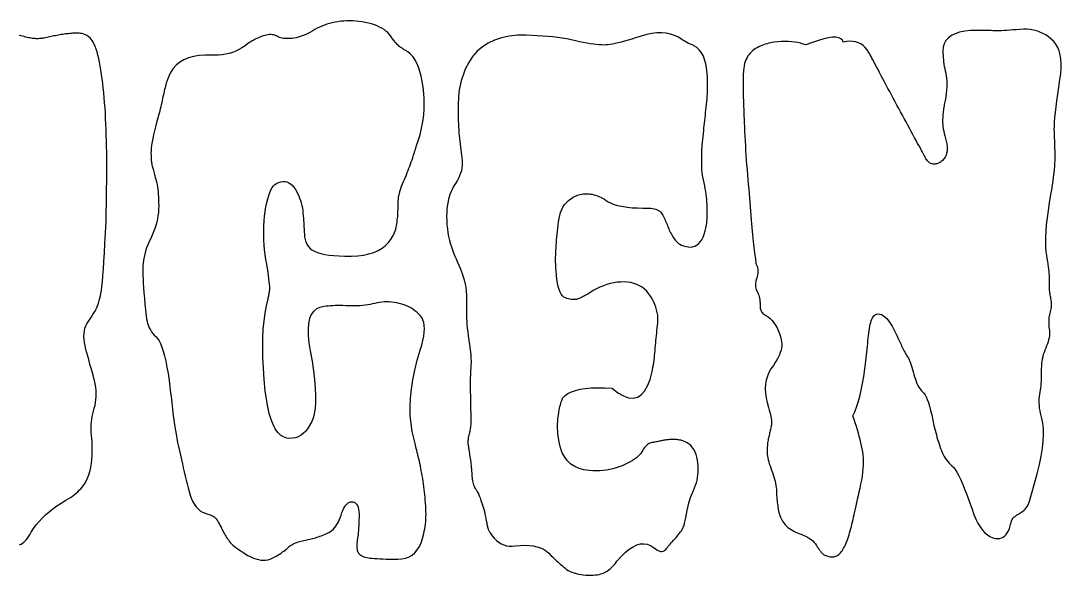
# Model space of a CAD drawing. Header units: millimetres. Extents: x 5 to 265, y 5 to 96.
# Drawn here: x 231.95 to 265, y 11.53 to 29.14 of the extents above; entities that cross this region are included whole.
import ezdxf

# ---------------------------------------------------------------- set-up
doc = ezdxf.new("R2010")
doc.units = ezdxf.units.MM

msp = doc.modelspace()

# ---------------------------------------------------------------- linework, layer by layer
at = {"layer": 'Schnitt'}
for points in [[(242.553, 13.842), (242.589, 13.818), (242.62, 13.784), (242.645, 13.741), (242.666, 13.688), (242.681, 13.625), (242.692, 13.552), (242.697, 13.47), (242.697, 13.378), (242.695, 13.284), (242.692, 13.194), (242.688, 13.109), (242.683, 13.028), (242.678, 12.952), (242.672, 12.881), (242.666, 12.814), (242.659, 12.752), (242.651, 12.694), (242.642, 12.641), (242.635, 12.592), (242.629, 12.545), (242.626, 12.501), (242.625, 12.458), (242.626, 12.419), (242.629, 12.382), (242.635, 12.347), (242.642, 12.314), (242.652, 12.284), (242.664, 12.257), (242.68, 12.231), (242.699, 12.207), (242.722, 12.185), (242.749, 12.165), (242.78, 12.147), (242.815, 12.13), (242.854, 12.115), (242.897, 12.102), (242.943, 12.09), (242.994, 12.081), (243.051, 12.072), (243.116, 12.065), (243.189, 12.058), (243.27, 12.053), (243.36, 12.048), (243.457, 12.044), (243.563, 12.041), (243.677, 12.038), (243.799, 12.037), (243.929, 12.037), (244.058, 12.045), (244.176, 12.069), (244.285, 12.11), (244.383, 12.167), (244.47, 12.24), (244.547, 12.33), (244.614, 12.435), (244.671, 12.557), (244.717, 12.696), (244.753, 12.85), (244.77, 12.922), (244.784, 12.995), (244.796, 13.069), (244.806, 13.146), (244.814, 13.224), (244.819, 13.304), (244.823, 13.386), (244.824, 13.469), (244.823, 13.555), (244.819, 13.642), (244.814, 13.73), (244.809, 13.817), (244.802, 13.905), (244.795, 13.992), (244.786, 14.079), (244.777, 14.166), (244.767, 14.252), (244.756, 14.338), (244.744, 14.425), (244.731, 14.51), (244.718, 14.595), (244.704, 14.679), (244.69, 14.761), (244.675, 14.841), (244.66, 14.92), (244.644, 14.997), (244.628, 15.073), (244.612, 15.147), (244.595, 15.22), (244.577, 15.291), (244.56, 15.36), (244.544, 15.426), (244.529, 15.488), (244.514, 15.548), (244.5, 15.604), (244.488, 15.658), (244.476, 15.708), (244.465, 15.755), (244.455, 15.8), (244.445, 15.841), (244.388, 16.087), (244.348, 16.341), (244.325, 16.604), (244.319, 16.875), (244.33, 17.154), (244.358, 17.442), (244.404, 17.738), (244.467, 18.043), (244.546, 18.356), (244.643, 18.677), (244.691, 18.835), (244.728, 18.981), (244.754, 19.118), (244.77, 19.243), (244.775, 19.359), (244.77, 19.463), (244.754, 19.557), (244.728, 19.641), (244.691, 19.714), (244.643, 19.776), (244.589, 19.832), (244.532, 19.883), (244.472, 19.931), (244.409, 19.975), (244.344, 20.016), (244.275, 20.052), (244.204, 20.085), (244.13, 20.114), (244.053, 20.14), (243.973, 20.161), (243.892, 20.179), (243.812, 20.193), (243.733, 20.203), (243.654, 20.209), (243.577, 20.211), (243.5, 20.209), (243.425, 20.203), (243.35, 20.193), (243.276, 20.179), (243.203, 20.161), (243.129, 20.143), (243.054, 20.127), (242.976, 20.113), (242.895, 20.101), (242.813, 20.093), (242.728, 20.086), (242.641, 20.082), (242.552, 20.08), (242.461, 20.081), (242.368, 20.084), (242.275, 20.088), (242.185, 20.09), (242.099, 20.092), (242.016, 20.091), (241.936, 20.09), (241.86, 20.087), (241.787, 20.083), (241.717, 20.077), (241.65, 20.07), (241.587, 20.062), (241.456, 20.036), (241.344, 19.985), (241.252, 19.908), (241.179, 19.805), (241.125, 19.678), (241.091, 19.524), (241.076, 19.345), (241.08, 19.141), (241.104, 18.911), (241.147, 18.655), (241.203, 18.324), (241.248, 18.016), (241.28, 17.731), (241.302, 17.469), (241.312, 17.231), (241.311, 17.017), (241.298, 16.825), (241.274, 16.657), (241.238, 16.512), (241.191, 16.39), (241.128, 16.278), (241.061, 16.18), (240.991, 16.095), (240.917, 16.024), (240.839, 15.967), (240.758, 15.923), (240.674, 15.893), (240.586, 15.877), (240.495, 15.874), (240.4, 15.885), (240.298, 15.919), (240.204, 15.98), (240.117, 16.065), (240.037, 16.177), (239.965, 16.313), (239.901, 16.476), (239.844, 16.663), (239.795, 16.877), (239.753, 17.115), (239.718, 17.38), (239.683, 17.749), (239.658, 18.102), (239.643, 18.437), (239.637, 18.755), (239.641, 19.056), (239.655, 19.34), (239.678, 19.607), (239.711, 19.856), (239.754, 20.089), (239.806, 20.304), (239.814, 20.335), (239.822, 20.366), (239.829, 20.398), (239.836, 20.429), (239.842, 20.461), (239.847, 20.493), (239.851, 20.525), (239.855, 20.557), (239.858, 20.59), (239.861, 20.623), (239.862, 20.662), (239.86, 20.713), (239.855, 20.776), (239.847, 20.852), (239.836, 20.939), (239.823, 21.039), (239.806, 21.15), (239.787, 21.274), (239.765, 21.41), (239.74, 21.557), (239.716, 21.711), (239.697, 21.865), (239.683, 22.018), (239.673, 22.171), (239.669, 22.324), (239.669, 22.477), (239.674, 22.629), (239.684, 22.782), (239.698, 22.934), (239.718, 23.086), (239.741, 23.231), (239.767, 23.364), (239.796, 23.484), (239.827, 23.592), (239.861, 23.688), (239.897, 23.77), (239.937, 23.841), (239.978, 23.898), (240.023, 23.943), (240.07, 23.976), (240.143, 24.006), (240.213, 24.025), (240.28, 24.034), (240.344, 24.032), (240.405, 24.02), (240.463, 23.997), (240.518, 23.964), (240.569, 23.92), (240.618, 23.865), (240.664, 23.8), (240.706, 23.729), (240.744, 23.657), (240.779, 23.583), (240.81, 23.508), (240.837, 23.432), (240.86, 23.354), (240.88, 23.275), (240.896, 23.195), (240.908, 23.114), (240.916, 23.031), (240.923, 22.949), (240.929, 22.871), (240.934, 22.796), (240.939, 22.725), (240.944, 22.657), (240.948, 22.593), (240.952, 22.532), (240.955, 22.475), (240.958, 22.421), (240.96, 22.371), (240.964, 22.324), (240.969, 22.278), (240.976, 22.234), (240.985, 22.192), (240.996, 22.151), (241.009, 22.112), (241.024, 22.076), (241.041, 22.04), (241.06, 22.007), (241.081, 21.975), (241.133, 21.917), (241.198, 21.864), (241.279, 21.818), (241.373, 21.778), (241.483, 21.744), (241.606, 21.717), (241.745, 21.695), (241.897, 21.68), (242.065, 21.67), (242.247, 21.667), (242.459, 21.665), (242.657, 21.675), (242.841, 21.698), (243.01, 21.734), (243.165, 21.783), (243.305, 21.844), (243.43, 21.918), (243.541, 22.005), (243.638, 22.105), (243.72, 22.217), (243.749, 22.266), (243.777, 22.316), (243.801, 22.366), (243.824, 22.418), (243.844, 22.47), (243.861, 22.523), (243.876, 22.577), (243.889, 22.632), (243.899, 22.688), (243.907, 22.745), (243.913, 22.802), (243.919, 22.86), (243.924, 22.919), (243.928, 22.979), (243.931, 23.039), (243.934, 23.1), (243.937, 23.161), (243.938, 23.223), (243.939, 23.286), (243.94, 23.349), (243.941, 23.414), (243.946, 23.479), (243.955, 23.545), (243.966, 23.612), (243.981, 23.679), (243.999, 23.748), (244.021, 23.817), (244.045, 23.888), (244.073, 23.959), (244.105, 24.031), (244.137, 24.103), (244.168, 24.175), (244.199, 24.246), (244.228, 24.316), (244.256, 24.386), (244.283, 24.455), (244.309, 24.523), (244.333, 24.59), (244.357, 24.657), (244.379, 24.724), (244.401, 24.788), (244.421, 24.849), (244.439, 24.906), (244.457, 24.959), (244.473, 25.01), (244.488, 25.056), (244.501, 25.099), (244.513, 25.139), (244.524, 25.175), (244.533, 25.207), (244.587, 25.362), (244.634, 25.519), (244.673, 25.677), (244.706, 25.837), (244.731, 25.999), (244.75, 26.163), (244.761, 26.328), (244.766, 26.495), (244.763, 26.664), (244.753, 26.835), (244.732, 27.03), (244.705, 27.211), (244.671, 27.378), (244.63, 27.531), (244.583, 27.67), (244.529, 27.795), (244.469, 27.906), (244.401, 28.003), (244.328, 28.085), (244.248, 28.154), (244.225, 28.167), (244.203, 28.181), (244.181, 28.194), (244.158, 28.208), (244.135, 28.223), (244.112, 28.237), (244.088, 28.252), (244.065, 28.266), (244.041, 28.281), (244.017, 28.297), (243.992, 28.314), (243.965, 28.336), (243.937, 28.362), (243.908, 28.392), (243.876, 28.426), (243.844, 28.464), (243.81, 28.507), (243.774, 28.554), (243.737, 28.604), (243.698, 28.66), (243.655, 28.715), (243.606, 28.767), (243.551, 28.816), (243.49, 28.862), (243.423, 28.904), (243.35, 28.943), (243.27, 28.979), (243.184, 29.011), (243.092, 29.04), (242.994, 29.066), (242.894, 29.089), (242.794, 29.107), (242.695, 29.121), (242.597, 29.131), (242.499, 29.138), (242.403, 29.14), (242.308, 29.139), (242.213, 29.133), (242.12, 29.124), (242.027, 29.11), (241.936, 29.094), (241.847, 29.074), (241.761, 29.052), (241.677, 29.028), (241.595, 29), (241.516, 28.97), (241.44, 28.938), (241.365, 28.903), (241.294, 28.865), (241.224, 28.824), (241.156, 28.784), (241.089, 28.748), (241.023, 28.715), (240.957, 28.686), (240.892, 28.66), (240.827, 28.637), (240.763, 28.618), (240.7, 28.603), (240.637, 28.591), (240.576, 28.583), (240.515, 28.577), (240.458, 28.575), (240.403, 28.575), (240.35, 28.577), (240.301, 28.583), (240.254, 28.591), (240.209, 28.601), (240.167, 28.614), (240.128, 28.63), (240.092, 28.649), (240.056, 28.666), (240.018, 28.681), (239.978, 28.691), (239.937, 28.698), (239.894, 28.701), (239.849, 28.7), (239.802, 28.696), (239.754, 28.687), (239.704, 28.675), (239.652, 28.66), (239.6, 28.641), (239.548, 28.622), (239.498, 28.601), (239.448, 28.579), (239.399, 28.555), (239.351, 28.53), (239.304, 28.504), (239.258, 28.477), (239.213, 28.448), (239.168, 28.418), (239.075, 28.347), (238.978, 28.283), (238.879, 28.227), (238.778, 28.178), (238.674, 28.137), (238.567, 28.104), (238.457, 28.078), (238.345, 28.059), (238.23, 28.048), (238.113, 28.044), (237.805, 28.044), (237.615, 28.035), (237.439, 28.009), (237.279, 27.965), (237.133, 27.903), (237.003, 27.824), (236.887, 27.727), (236.786, 27.613), (236.7, 27.481), (236.63, 27.331), (236.574, 27.164), (236.561, 27.115), (236.547, 27.065), (236.534, 27.012), (236.521, 26.959), (236.508, 26.903), (236.495, 26.846), (236.481, 26.788), (236.468, 26.728), (236.455, 26.667), (236.442, 26.604), (236.428, 26.539), (236.414, 26.474), (236.398, 26.407), (236.382, 26.34), (236.365, 26.271), (236.347, 26.201), (236.328, 26.13), (236.308, 26.058), (236.287, 25.985), (236.266, 25.911), (236.229, 25.774), (236.196, 25.644), (236.167, 25.521), (236.143, 25.404), (236.123, 25.295), (236.108, 25.193), (236.097, 25.098), (236.09, 25.01), (236.088, 24.93), (236.09, 24.856), (236.09, 24.816), (236.092, 24.778), (236.094, 24.74), (236.097, 24.703), (236.101, 24.666), (236.106, 24.63), (236.112, 24.595), (236.118, 24.56), (236.126, 24.526), (236.134, 24.493), (236.143, 24.459), (236.153, 24.422), (236.163, 24.384), (236.174, 24.343), (236.186, 24.3), (236.199, 24.255), (236.212, 24.208), (236.225, 24.159), (236.24, 24.107), (236.255, 24.053), (236.27, 23.996), (236.283, 23.933), (236.294, 23.866), (236.304, 23.795), (236.313, 23.718), (236.32, 23.636), (236.325, 23.55), (236.329, 23.459), (236.331, 23.362), (236.332, 23.262), (236.329, 23.158), (236.322, 23.055), (236.309, 22.952), (236.291, 22.848), (236.269, 22.745), (236.241, 22.641), (236.208, 22.538), (236.17, 22.435), (236.127, 22.331), (236.079, 22.228), (236.031, 22.125), (235.988, 22.024), (235.95, 21.924), (235.917, 21.825), (235.889, 21.728), (235.867, 21.632), (235.849, 21.537), (235.836, 21.444), (235.829, 21.351), (235.826, 21.261), (235.827, 21.164), (235.831, 21.056), (235.836, 20.936), (235.844, 20.803), (235.854, 20.659), (235.866, 20.502), (235.88, 20.333), (235.897, 20.152), (235.915, 19.96), (235.936, 19.754), (235.947, 19.673), (235.963, 19.595), (235.982, 19.521), (236.006, 19.45), (236.035, 19.383), (236.068, 19.32), (236.105, 19.261), (236.147, 19.206), (236.193, 19.154), (236.244, 19.106), (236.296, 19.05), (236.345, 18.976), (236.392, 18.883), (236.437, 18.772), (236.48, 18.641), (236.521, 18.492), (236.559, 18.325), (236.596, 18.138), (236.63, 17.933), (236.662, 17.71), (236.675, 17.612), (236.688, 17.514), (236.7, 17.415), (236.713, 17.316), (236.725, 17.215), (236.737, 17.113), (236.749, 17.011), (236.76, 16.907), (236.772, 16.803), (236.783, 16.698), (236.795, 16.591), (236.809, 16.48), (236.825, 16.367), (236.842, 16.25), (236.862, 16.129), (236.884, 16.006), (236.908, 15.879), (236.934, 15.748), (236.962, 15.615), (236.992, 15.478), (237.022, 15.34), (237.053, 15.204), (237.084, 15.07), (237.115, 14.938), (237.145, 14.807), (237.176, 14.678), (237.207, 14.551), (237.238, 14.426), (237.269, 14.302), (237.299, 14.181), (237.333, 14.065), (237.372, 13.958), (237.417, 13.862), (237.468, 13.776), (237.525, 13.7), (237.587, 13.633), (237.655, 13.576), (237.729, 13.53), (237.808, 13.493), (237.893, 13.466), (237.932, 13.456), (237.968, 13.445), (238.002, 13.432), (238.034, 13.417), (238.063, 13.4), (238.091, 13.382), (238.116, 13.361), (238.139, 13.339), (238.16, 13.316), (238.179, 13.29), (238.196, 13.263), (238.214, 13.236), (238.231, 13.207), (238.247, 13.177), (238.264, 13.147), (238.28, 13.116), (238.297, 13.084), (238.313, 13.051), (238.328, 13.017), (238.344, 12.982), (238.36, 12.947), (238.378, 12.911), (238.397, 12.875), (238.418, 12.838), (238.44, 12.801), (238.464, 12.763), (238.489, 12.725), (238.516, 12.687), (238.545, 12.648), (238.575, 12.608), (238.608, 12.568), (238.648, 12.527), (238.693, 12.485), (238.744, 12.441), (238.8, 12.397), (238.862, 12.351), (238.93, 12.304), (239.004, 12.257), (239.083, 12.208), (239.168, 12.158), (239.255, 12.111), (239.34, 12.073), (239.422, 12.044), (239.503, 12.022), (239.581, 12.009), (239.656, 12.005), (239.73, 12.008), (239.802, 12.02), (239.871, 12.041), (239.938, 12.07), (240.002, 12.103), (240.063, 12.135), (240.12, 12.168), (240.174, 12.2), (240.224, 12.232), (240.27, 12.264), (240.313, 12.295), (240.353, 12.327), (240.389, 12.358), (240.422, 12.389), (240.453, 12.418), (240.486, 12.446), (240.521, 12.472), (240.557, 12.496), (240.595, 12.518), (240.634, 12.538), (240.675, 12.556), (240.717, 12.571), (240.761, 12.585), (240.806, 12.597), (240.853, 12.608), (240.899, 12.619), (240.945, 12.63), (240.991, 12.641), (241.037, 12.652), (241.083, 12.663), (241.13, 12.674), (241.176, 12.685), (241.222, 12.696), (241.268, 12.707), (241.314, 12.719), (241.361, 12.732), (241.408, 12.746), (241.455, 12.762), (241.502, 12.779), (241.549, 12.797), (241.597, 12.817), (241.645, 12.838), (241.693, 12.86), (241.741, 12.883), (241.788, 12.911), (241.834, 12.944), (241.877, 12.984), (241.919, 13.029), (241.958, 13.081), (241.996, 13.139), (242.031, 13.203), (242.065, 13.274), (242.096, 13.35), (242.126, 13.433), (242.155, 13.514), (242.185, 13.587), (242.216, 13.652), (242.249, 13.707), (242.282, 13.755), (242.317, 13.793), (242.353, 13.823), (242.39, 13.845), (242.427, 13.857), (242.467, 13.862), (242.512, 13.857)], [(246.24, 16.27), (246.235, 16.225), (246.229, 16.182), (246.221, 16.139), (246.213, 16.097), (246.204, 16.057), (246.193, 16.017), (246.183, 15.978), (246.175, 15.94), (246.167, 15.903), (246.162, 15.867), (246.158, 15.832), (246.155, 15.799), (246.154, 15.766), (246.155, 15.735), (246.157, 15.705), (246.16, 15.676), (246.165, 15.646), (246.17, 15.612), (246.176, 15.576), (246.182, 15.537), (246.188, 15.494), (246.195, 15.449), (246.202, 15.4), (246.21, 15.349), (246.218, 15.294), (246.226, 15.236), (246.235, 15.177), (246.243, 15.119), (246.25, 15.061), (246.256, 15.004), (246.262, 14.947), (246.267, 14.892), (246.272, 14.837), (246.276, 14.782), (246.279, 14.728), (246.281, 14.675), (246.285, 14.623), (246.29, 14.574), (246.298, 14.526), (246.308, 14.48), (246.32, 14.436), (246.334, 14.394), (246.351, 14.354), (246.369, 14.316), (246.39, 14.28), (246.413, 14.247), (246.438, 14.209), (246.463, 14.164), (246.489, 14.111), (246.515, 14.05), (246.543, 13.98), (246.57, 13.902), (246.599, 13.816), (246.628, 13.722), (246.658, 13.62), (246.688, 13.51), (246.697, 13.466), (246.705, 13.424), (246.714, 13.382), (246.722, 13.341), (246.729, 13.301), (246.737, 13.262), (246.744, 13.224), (246.752, 13.186), (246.758, 13.15), (246.765, 13.114), (246.772, 13.08), (246.78, 13.048), (246.788, 13.018), (246.797, 12.991), (246.806, 12.966), (246.817, 12.943), (246.827, 12.922), (246.839, 12.903), (246.851, 12.887), (246.864, 12.872), (246.927, 12.781), (246.994, 12.701), (247.065, 12.632), (247.138, 12.573), (247.216, 12.526), (247.297, 12.49), (247.381, 12.464), (247.469, 12.45), (247.561, 12.447), (247.656, 12.455), (247.814, 12.471), (247.962, 12.477), (248.1, 12.473), (248.229, 12.458), (248.348, 12.433), (248.458, 12.396), (248.558, 12.35), (248.648, 12.293), (248.728, 12.225), (248.799, 12.147), (248.839, 12.107), (248.88, 12.068), (248.922, 12.028), (248.964, 11.988), (249.008, 11.949), (249.052, 11.909), (249.098, 11.87), (249.144, 11.83), (249.191, 11.79), (249.239, 11.751), (249.289, 11.713), (249.343, 11.679), (249.4, 11.648), (249.46, 11.621), (249.525, 11.597), (249.592, 11.577), (249.664, 11.56), (249.738, 11.547), (249.817, 11.537), (249.898, 11.531), (249.98, 11.528), (250.057, 11.527), (250.129, 11.53), (250.197, 11.535), (250.261, 11.542), (250.321, 11.552), (250.376, 11.565), (250.426, 11.58), (250.472, 11.598), (250.514, 11.619), (250.553, 11.642), (250.592, 11.668), (250.631, 11.697), (250.669, 11.728), (250.706, 11.762), (250.744, 11.798), (250.78, 11.838), (250.817, 11.879), (250.852, 11.924), (250.888, 11.971), (251.022, 12.122), (251.153, 12.249), (251.279, 12.352), (251.401, 12.432), (251.52, 12.487), (251.635, 12.52), (251.745, 12.528), (251.852, 12.513), (251.954, 12.473), (252.053, 12.411), (252.105, 12.37), (252.153, 12.338), (252.199, 12.312), (252.241, 12.294), (252.281, 12.284), (252.318, 12.281), (252.353, 12.286), (252.384, 12.298), (252.412, 12.318), (252.438, 12.345), (252.463, 12.376), (252.49, 12.409), (252.518, 12.444), (252.549, 12.48), (252.581, 12.518), (252.615, 12.557), (252.65, 12.598), (252.688, 12.64), (252.727, 12.684), (252.768, 12.729), (252.808, 12.775), (252.845, 12.819), (252.878, 12.861), (252.909, 12.902), (252.935, 12.941), (252.959, 12.979), (252.979, 13.015), (252.996, 13.049), (253.01, 13.083), (253.021, 13.114), (253.03, 13.147), (253.039, 13.182), (253.048, 13.221), (253.058, 13.264), (253.067, 13.309), (253.077, 13.358), (253.088, 13.41), (253.098, 13.466), (253.109, 13.525), (253.12, 13.587), (253.132, 13.651), (253.146, 13.717), (253.163, 13.785), (253.183, 13.854), (253.205, 13.925), (253.229, 13.997), (253.256, 14.071), (253.285, 14.146), (253.317, 14.223), (253.351, 14.301), (253.383, 14.382), (253.411, 14.463), (253.433, 14.547), (253.451, 14.632), (253.463, 14.719), (253.471, 14.808), (253.473, 14.899), (253.47, 14.991), (253.462, 15.085), (253.449, 15.181), (253.431, 15.274), (253.406, 15.36), (253.375, 15.44), (253.337, 15.512), (253.293, 15.577), (253.242, 15.635), (253.185, 15.686), (253.122, 15.73), (253.053, 15.767), (252.977, 15.797), (252.946, 15.805), (252.915, 15.812), (252.884, 15.819), (252.854, 15.825), (252.823, 15.83), (252.792, 15.834), (252.761, 15.837), (252.73, 15.839), (252.7, 15.84), (252.669, 15.841), (252.638, 15.84), (252.607, 15.839), (252.577, 15.838), (252.546, 15.835), (252.515, 15.832), (252.484, 15.829), (252.453, 15.824), (252.423, 15.82), (252.392, 15.814), (252.361, 15.808), (252.33, 15.801), (252.298, 15.794), (252.265, 15.788), (252.231, 15.781), (252.196, 15.775), (252.161, 15.768), (252.124, 15.761), (252.087, 15.755), (252.048, 15.748), (252.009, 15.742), (251.97, 15.733), (251.933, 15.719), (251.896, 15.701), (251.861, 15.678), (251.828, 15.651), (251.796, 15.619), (251.765, 15.582), (251.735, 15.541), (251.706, 15.495), (251.679, 15.445), (251.645, 15.397), (251.605, 15.35), (251.558, 15.304), (251.505, 15.258), (251.446, 15.214), (251.38, 15.17), (251.308, 15.128), (251.229, 15.086), (251.144, 15.045), (251.053, 15.005), (250.957, 14.968), (250.86, 14.936), (250.76, 14.908), (250.659, 14.885), (250.555, 14.868), (250.45, 14.855), (250.342, 14.847), (250.233, 14.843), (250.122, 14.845), (250.008, 14.851), (249.84, 14.874), (249.687, 14.916), (249.55, 14.978), (249.428, 15.059), (249.321, 15.159), (249.23, 15.279), (249.154, 15.418), (249.094, 15.576), (249.049, 15.754), (249.019, 15.951), (249.011, 16.029), (249.006, 16.107), (249.002, 16.184), (249.001, 16.26), (249.002, 16.335), (249.006, 16.41), (249.011, 16.483), (249.019, 16.556), (249.029, 16.627), (249.041, 16.698), (249.054, 16.766), (249.067, 16.829), (249.08, 16.887), (249.094, 16.941), (249.107, 16.99), (249.12, 17.033), (249.133, 17.072), (249.146, 17.106), (249.16, 17.136), (249.173, 17.16), (249.244, 17.234), (249.334, 17.299), (249.443, 17.354), (249.57, 17.399), (249.717, 17.435), (249.883, 17.461), (250.067, 17.477), (250.27, 17.484), (250.493, 17.48), (250.734, 17.468), (250.921, 17.323), (251.095, 17.221), (251.255, 17.164), (251.402, 17.151), (251.537, 17.182), (251.657, 17.257), (251.765, 17.375), (251.86, 17.538), (251.941, 17.745), (252.009, 17.995), (252.022, 18.066), (252.034, 18.138), (252.046, 18.21), (252.057, 18.284), (252.067, 18.358), (252.077, 18.433), (252.085, 18.51), (252.094, 18.586), (252.101, 18.664), (252.108, 18.743), (252.115, 18.822), (252.122, 18.902), (252.129, 18.981), (252.136, 19.061), (252.144, 19.142), (252.152, 19.222), (252.16, 19.303), (252.168, 19.383), (252.176, 19.464), (252.185, 19.546), (252.191, 19.627), (252.19, 19.71), (252.183, 19.793), (252.169, 19.876), (252.149, 19.961), (252.123, 20.046), (252.09, 20.131), (252.051, 20.218), (252.006, 20.305), (251.954, 20.392), (251.896, 20.476), (251.833, 20.551), (251.764, 20.617), (251.689, 20.675), (251.608, 20.725), (251.522, 20.765), (251.429, 20.798), (251.332, 20.821), (251.228, 20.836), (251.119, 20.843), (251.007, 20.841), (250.896, 20.833), (250.785, 20.817), (250.675, 20.794), (250.566, 20.763), (250.458, 20.725), (250.35, 20.68), (250.243, 20.628), (250.136, 20.569), (250.03, 20.502), (249.995, 20.48), (249.96, 20.459), (249.925, 20.439), (249.89, 20.419), (249.854, 20.4), (249.819, 20.382), (249.784, 20.364), (249.749, 20.347), (249.714, 20.331), (249.679, 20.315), (249.643, 20.302), (249.605, 20.291), (249.566, 20.285), (249.525, 20.282), (249.483, 20.282), (249.44, 20.286), (249.395, 20.294), (249.348, 20.305), (249.3, 20.319), (249.25, 20.337), (249.201, 20.364), (249.157, 20.404), (249.117, 20.457), (249.081, 20.524), (249.049, 20.604), (249.022, 20.697), (248.998, 20.804), (248.979, 20.925), (248.964, 21.058), (248.953, 21.206), (248.949, 21.272), (248.946, 21.34), (248.944, 21.41), (248.942, 21.48), (248.942, 21.552), (248.942, 21.625), (248.944, 21.7), (248.946, 21.776), (248.949, 21.853), (248.953, 21.931), (248.958, 22.012), (248.964, 22.095), (248.971, 22.181), (248.979, 22.269), (248.989, 22.36), (248.999, 22.454), (249.011, 22.55), (249.023, 22.649), (249.037, 22.751), (249.052, 22.855), (249.071, 22.957), (249.098, 23.053), (249.133, 23.142), (249.175, 23.224), (249.225, 23.3), (249.283, 23.369), (249.348, 23.432), (249.421, 23.488), (249.502, 23.537), (249.591, 23.58), (249.635, 23.597), (249.679, 23.611), (249.724, 23.622), (249.77, 23.631), (249.816, 23.638), (249.862, 23.642), (249.909, 23.644), (249.956, 23.644), (250.004, 23.641), (250.052, 23.635), (250.101, 23.627), (250.152, 23.615), (250.204, 23.6), (250.258, 23.581), (250.313, 23.558), (250.37, 23.532), (250.429, 23.503), (250.489, 23.47), (250.55, 23.433), (250.613, 23.393), (250.683, 23.354), (250.766, 23.318), (250.863, 23.287), (250.972, 23.26), (251.094, 23.237), (251.229, 23.218), (251.377, 23.203), (251.538, 23.193), (251.712, 23.187), (251.899, 23.185), (251.963, 23.183), (252.022, 23.177), (252.076, 23.168), (252.126, 23.155), (252.171, 23.138), (252.212, 23.117), (252.248, 23.093), (252.279, 23.065), (252.306, 23.033), (252.328, 22.998), (252.348, 22.96), (252.367, 22.921), (252.386, 22.882), (252.405, 22.841), (252.424, 22.8), (252.443, 22.758), (252.461, 22.714), (252.479, 22.671), (252.497, 22.626), (252.515, 22.58), (252.533, 22.534), (252.552, 22.489), (252.573, 22.445), (252.594, 22.402), (252.617, 22.36), (252.64, 22.319), (252.665, 22.278), (252.691, 22.239), (252.718, 22.2), (252.746, 22.162), (252.776, 22.126), (252.81, 22.094), (252.848, 22.065), (252.89, 22.039), (252.935, 22.016), (252.985, 21.997), (253.038, 21.981), (253.094, 21.969), (253.154, 21.959), (253.219, 21.953), (253.291, 21.96), (253.358, 21.979), (253.421, 22.011), (253.479, 22.055), (253.532, 22.113), (253.58, 22.183), (253.623, 22.266), (253.662, 22.361), (253.695, 22.47), (253.724, 22.591), (253.733, 22.649), (253.74, 22.708), (253.746, 22.769), (253.751, 22.832), (253.755, 22.896), (253.757, 22.962), (253.759, 23.029), (253.759, 23.098), (253.759, 23.168), (253.757, 23.24), (253.754, 23.313), (253.749, 23.39), (253.742, 23.468), (253.733, 23.549), (253.722, 23.633), (253.708, 23.718), (253.693, 23.807), (253.676, 23.897), (253.657, 23.991), (253.636, 24.086), (253.617, 24.188), (253.601, 24.3), (253.59, 24.422), (253.584, 24.554), (253.581, 24.696), (253.584, 24.849), (253.59, 25.011), (253.601, 25.184), (253.617, 25.366), (253.636, 25.559), (253.645, 25.643), (253.654, 25.726), (253.663, 25.81), (253.672, 25.893), (253.68, 25.977), (253.689, 26.061), (253.698, 26.144), (253.707, 26.228), (253.715, 26.311), (253.724, 26.395), (253.75, 26.666), (253.765, 26.918), (253.769, 27.15), (253.763, 27.362), (253.746, 27.555), (253.719, 27.727), (253.681, 27.88), (253.633, 28.013), (253.574, 28.126), (253.504, 28.22), (253.482, 28.241), (253.459, 28.262), (253.435, 28.281), (253.411, 28.299), (253.386, 28.316), (253.361, 28.332), (253.334, 28.347), (253.307, 28.361), (253.28, 28.373), (253.252, 28.385), (253.223, 28.396), (253.194, 28.409), (253.165, 28.423), (253.135, 28.437), (253.106, 28.453), (253.076, 28.47), (253.046, 28.489), (253.016, 28.508), (252.985, 28.528), (252.955, 28.55), (252.841, 28.621), (252.72, 28.678), (252.591, 28.72), (252.455, 28.747), (252.312, 28.759), (252.161, 28.755), (252.002, 28.737), (251.836, 28.704), (251.662, 28.656), (251.482, 28.594), (251.357, 28.556), (251.24, 28.521), (251.129, 28.491), (251.024, 28.463), (250.926, 28.44), (250.835, 28.419), (250.75, 28.403), (250.672, 28.39), (250.601, 28.38), (250.536, 28.374), (250.471, 28.371), (250.399, 28.372), (250.32, 28.376), (250.234, 28.384), (250.14, 28.396), (250.04, 28.411), (249.933, 28.429), (249.818, 28.451), (249.697, 28.477), (249.569, 28.506), (249.434, 28.535), (249.295, 28.562), (249.151, 28.586), (249.002, 28.608), (248.848, 28.627), (248.69, 28.643), (248.527, 28.656), (248.358, 28.667), (248.185, 28.676), (248.007, 28.682), (247.727, 28.679), (247.466, 28.653), (247.224, 28.603), (247.001, 28.53), (246.798, 28.434), (246.614, 28.315), (246.45, 28.172), (246.305, 28.006), (246.179, 27.817), (246.073, 27.604), (246.035, 27.511), (246, 27.418), (245.97, 27.324), (245.942, 27.229), (245.919, 27.134), (245.898, 27.038), (245.882, 26.942), (245.868, 26.844), (245.859, 26.746), (245.853, 26.648), (245.849, 26.549), (245.846, 26.451), (245.844, 26.353), (245.844, 26.255), (245.844, 26.158), (245.846, 26.062), (245.849, 25.966), (245.853, 25.87), (245.858, 25.775), (245.864, 25.68), (245.871, 25.586), (245.878, 25.493), (245.886, 25.402), (245.895, 25.311), (245.905, 25.221), (245.915, 25.133), (245.926, 25.045), (245.938, 24.959), (245.95, 24.874), (245.963, 24.79), (245.972, 24.706), (245.976, 24.623), (245.972, 24.541), (245.963, 24.459), (245.946, 24.377), (245.923, 24.296), (245.893, 24.216), (245.857, 24.135), (245.814, 24.056), (245.765, 23.976), (245.71, 23.894), (245.662, 23.807), (245.619, 23.715), (245.582, 23.617), (245.55, 23.514), (245.525, 23.406), (245.505, 23.293), (245.49, 23.174), (245.482, 23.05), (245.479, 22.921), (245.481, 22.79), (245.489, 22.66), (245.502, 22.533), (245.519, 22.407), (245.542, 22.283), (245.57, 22.161), (245.603, 22.04), (245.641, 21.922), (245.684, 21.805), (245.732, 21.689), (245.78, 21.578), (245.825, 21.473), (245.867, 21.374), (245.904, 21.281), (245.938, 21.195), (245.968, 21.114), (245.994, 21.04), (246.017, 20.972), (246.035, 20.91), (246.051, 20.854), (246.059, 20.818), (246.067, 20.782), (246.074, 20.745), (246.08, 20.708), (246.086, 20.67), (246.091, 20.631), (246.096, 20.591), (246.1, 20.551), (246.103, 20.511), (246.106, 20.469), (246.107, 20.426), (246.109, 20.38), (246.11, 20.332), (246.111, 20.281), (246.111, 20.227), (246.111, 20.171), (246.11, 20.112), (246.109, 20.05), (246.107, 19.986), (246.106, 19.919), (246.105, 19.847), (246.106, 19.768), (246.11, 19.68), (246.116, 19.585), (246.125, 19.482), (246.136, 19.372), (246.149, 19.254), (246.165, 19.128), (246.184, 18.994), (246.204, 18.853), (246.217, 18.771), (246.227, 18.691), (246.236, 18.614), (246.243, 18.54), (246.248, 18.468), (246.252, 18.399), (246.254, 18.333), (246.254, 18.269), (246.252, 18.208), (246.248, 18.149), (246.244, 18.096), (246.241, 18.042), (246.237, 17.987), (246.234, 17.931), (246.232, 17.875), (246.23, 17.817), (246.228, 17.758), (246.227, 17.699), (246.227, 17.639), (246.226, 17.578), (246.248, 16.456), (246.248, 16.408), (246.246, 16.361), (246.243, 16.315)], [(256.633, 28.446), (256.539, 28.462), (256.44, 28.473), (256.336, 28.479), (256.229, 28.481), (256.117, 28.479), (256, 28.473), (255.879, 28.462), (255.822, 28.452), (255.766, 28.441), (255.711, 28.427), (255.656, 28.412), (255.602, 28.396), (255.548, 28.377), (255.495, 28.357), (255.443, 28.335), (255.391, 28.311), (255.34, 28.286), (255.291, 28.258), (255.245, 28.227), (255.201, 28.193), (255.159, 28.156), (255.121, 28.115), (255.084, 28.072), (255.051, 28.026), (255.02, 27.976), (254.992, 27.924), (254.967, 27.868), (254.945, 27.797), (254.927, 27.698), (254.913, 27.572), (254.903, 27.418), (254.898, 27.236), (254.897, 27.026), (254.9, 26.789), (254.907, 26.524), (254.918, 26.231), (254.934, 25.911), (254.938, 25.765), (254.944, 25.619), (254.951, 25.471), (254.958, 25.322), (254.967, 25.172), (254.976, 25.021), (254.986, 24.868), (254.997, 24.715), (255.009, 24.56), (255.022, 24.405), (255.035, 24.25), (255.048, 24.097), (255.06, 23.946), (255.073, 23.798), (255.085, 23.652), (255.097, 23.508), (255.109, 23.366), (255.12, 23.226), (255.131, 23.089), (255.143, 22.954), (255.154, 22.822), (255.164, 22.695), (255.175, 22.573), (255.186, 22.456), (255.197, 22.344), (255.208, 22.236), (255.219, 22.133), (255.23, 22.035), (255.241, 21.942), (255.252, 21.854), (255.263, 21.773), (255.272, 21.699), (255.28, 21.634), (255.288, 21.576), (255.294, 21.527), (255.299, 21.486), (255.302, 21.453), (255.305, 21.429), (255.307, 21.412), (255.307, 21.404), (255.327, 21.368), (255.343, 21.33), (255.356, 21.29), (255.364, 21.249), (255.368, 21.206), (255.368, 21.161), (255.364, 21.114), (255.357, 21.066), (255.345, 21.016), (255.329, 20.964), (255.314, 20.912), (255.302, 20.862), (255.293, 20.814), (255.289, 20.769), (255.288, 20.725), (255.291, 20.683), (255.298, 20.643), (255.308, 20.605), (255.322, 20.569), (255.34, 20.535), (255.359, 20.5), (255.376, 20.462), (255.391, 20.421), (255.404, 20.377), (255.415, 20.329), (255.424, 20.278), (255.43, 20.223), (255.435, 20.166), (255.438, 20.105), (255.439, 20.04), (255.441, 20.01), (255.446, 19.981), (255.455, 19.952), (255.467, 19.924), (255.483, 19.897), (255.503, 19.871), (255.526, 19.846), (255.552, 19.822), (255.582, 19.799), (255.615, 19.776), (255.688, 19.732), (255.755, 19.68), (255.818, 19.618), (255.876, 19.548), (255.929, 19.469), (255.977, 19.381), (256.02, 19.284), (256.059, 19.178), (256.092, 19.064), (256.121, 18.941), (256.126, 18.878), (256.124, 18.813), (256.116, 18.744), (256.1, 18.674), (256.077, 18.6), (256.047, 18.524), (256.01, 18.445), (255.966, 18.364), (255.915, 18.28), (255.857, 18.193), (255.78, 18.085), (255.717, 17.971), (255.668, 17.851), (255.632, 17.725), (255.61, 17.594), (255.601, 17.457), (255.606, 17.314), (255.625, 17.166), (255.657, 17.012), (255.703, 16.852), (255.728, 16.775), (255.749, 16.702), (255.767, 16.633), (255.781, 16.569), (255.791, 16.509), (255.798, 16.452), (255.802, 16.4), (255.802, 16.353), (255.798, 16.309), (255.791, 16.269), (255.782, 16.232), (255.774, 16.195), (255.765, 16.157), (255.756, 16.12), (255.747, 16.083), (255.738, 16.045), (255.73, 16.008), (255.721, 15.97), (255.712, 15.933), (255.703, 15.896), (255.695, 15.858), (255.687, 15.819), (255.681, 15.779), (255.675, 15.737), (255.67, 15.695), (255.666, 15.652), (255.663, 15.607), (255.661, 15.561), (255.66, 15.515), (255.659, 15.467), (255.661, 15.417), (255.665, 15.365), (255.672, 15.311), (255.682, 15.254), (255.695, 15.195), (255.711, 15.133), (255.729, 15.069), (255.751, 15.002), (255.775, 14.934), (255.802, 14.862), (255.829, 14.79), (255.854, 14.719), (255.876, 14.649), (255.895, 14.581), (255.912, 14.513), (255.926, 14.447), (255.938, 14.381), (255.946, 14.317), (255.953, 14.254), (255.956, 14.192), (255.959, 14.13), (255.962, 14.07), (255.966, 14.011), (255.97, 13.952), (255.975, 13.895), (255.981, 13.838), (255.988, 13.782), (255.995, 13.727), (256.003, 13.673), (256.011, 13.62), (256.021, 13.568), (256.033, 13.517), (256.047, 13.467), (256.064, 13.419), (256.082, 13.372), (256.103, 13.327), (256.126, 13.283), (256.152, 13.24), (256.179, 13.198), (256.209, 13.158), (256.242, 13.119), (256.279, 13.082), (256.321, 13.045), (256.367, 13.01), (256.418, 12.977), (256.473, 12.944), (256.532, 12.913), (256.596, 12.884), (256.664, 12.855), (256.737, 12.828), (256.809, 12.8), (256.877, 12.769), (256.941, 12.735), (257, 12.698), (257.055, 12.658), (257.106, 12.615), (257.152, 12.568), (257.194, 12.519), (257.231, 12.466), (257.264, 12.411), (257.278, 12.393), (257.291, 12.375), (257.304, 12.358), (257.317, 12.34), (257.33, 12.323), (257.343, 12.305), (257.357, 12.287), (257.37, 12.27), (257.383, 12.252), (257.396, 12.235), (257.411, 12.218), (257.428, 12.202), (257.448, 12.187), (257.47, 12.173), (257.495, 12.16), (257.523, 12.149), (257.553, 12.138), (257.586, 12.129), (257.622, 12.121), (257.66, 12.114), (257.699, 12.109), (257.737, 12.108), (257.773, 12.111), (257.808, 12.117), (257.842, 12.127), (257.874, 12.141), (257.905, 12.159), (257.935, 12.181), (257.963, 12.206), (257.99, 12.235), (258.016, 12.267), (258.041, 12.302), (258.066, 12.34), (258.09, 12.381), (258.114, 12.424), (258.136, 12.471), (258.158, 12.52), (258.18, 12.572), (258.201, 12.627), (258.221, 12.685), (258.24, 12.746), (258.26, 12.808), (258.279, 12.872), (258.298, 12.939), (258.317, 13.007), (258.336, 13.077), (258.354, 13.149), (258.372, 13.224), (258.39, 13.3), (258.408, 13.378), (258.426, 13.46), (258.445, 13.546), (258.465, 13.638), (258.487, 13.735), (258.509, 13.837), (258.533, 13.944), (258.558, 14.056), (258.584, 14.173), (258.611, 14.295), (258.639, 14.422), (258.665, 14.55), (258.686, 14.675), (258.703, 14.796), (258.714, 14.913), (258.721, 15.027), (258.723, 15.137), (258.72, 15.244), (258.712, 15.348), (258.7, 15.447), (258.683, 15.544), (258.662, 15.639), (258.639, 15.737), (258.614, 15.836), (258.588, 15.938), (258.559, 16.041), (258.528, 16.147), (258.496, 16.254), (258.461, 16.364), (258.424, 16.475), (258.386, 16.588), (258.446, 16.719), (258.502, 16.866), (258.555, 17.029), (258.604, 17.207), (258.65, 17.402), (258.692, 17.612), (258.73, 17.838), (258.766, 18.08), (258.797, 18.338), (258.825, 18.611), (258.834, 18.706), (258.844, 18.799), (258.853, 18.888), (258.862, 18.975), (258.872, 19.059), (258.882, 19.14), (258.892, 19.218), (258.903, 19.294), (258.914, 19.366), (258.924, 19.436), (258.936, 19.501), (258.95, 19.56), (258.966, 19.613), (258.984, 19.661), (259.004, 19.702), (259.026, 19.738), (259.05, 19.767), (259.076, 19.791), (259.104, 19.809), (259.133, 19.82), (259.186, 19.827), (259.24, 19.822), (259.294, 19.805), (259.348, 19.775), (259.403, 19.732), (259.458, 19.678), (259.513, 19.611), (259.57, 19.532), (259.626, 19.44), (259.683, 19.337), (259.705, 19.293), (259.727, 19.249), (259.748, 19.205), (259.769, 19.161), (259.79, 19.117), (259.811, 19.073), (259.832, 19.029), (259.852, 18.985), (259.872, 18.941), (259.892, 18.897), (259.912, 18.853), (259.932, 18.811), (259.952, 18.769), (259.973, 18.728), (259.994, 18.688), (260.015, 18.649), (260.036, 18.611), (260.057, 18.573), (260.079, 18.537), (260.101, 18.501), (260.123, 18.464), (260.145, 18.421), (260.167, 18.374), (260.189, 18.322), (260.211, 18.265), (260.233, 18.203), (260.255, 18.136), (260.277, 18.065), (260.299, 17.989), (260.321, 17.907), (260.343, 17.827), (260.367, 17.751), (260.393, 17.682), (260.419, 17.617), (260.447, 17.558), (260.476, 17.505), (260.507, 17.457), (260.539, 17.415), (260.572, 17.378), (260.606, 17.347), (260.642, 17.31), (260.677, 17.258), (260.712, 17.191), (260.747, 17.108), (260.782, 17.009), (260.818, 16.894), (260.853, 16.764), (260.888, 16.619), (260.923, 16.457), (260.958, 16.28), (260.976, 16.206), (260.995, 16.132), (261.014, 16.058), (261.034, 15.985), (261.054, 15.912), (261.076, 15.84), (261.098, 15.768), (261.12, 15.696), (261.143, 15.625), (261.167, 15.555), (261.193, 15.486), (261.22, 15.42), (261.251, 15.358), (261.283, 15.298), (261.318, 15.241), (261.356, 15.188), (261.396, 15.138), (261.438, 15.09), (261.483, 15.046), (261.53, 15.005), (261.58, 14.956), (261.633, 14.886), (261.689, 14.797), (261.748, 14.688), (261.81, 14.56), (261.876, 14.411), (261.944, 14.243), (262.015, 14.055), (262.09, 13.847), (262.168, 13.62), (262.227, 13.456), (262.289, 13.309), (262.355, 13.177), (262.424, 13.06), (262.497, 12.96), (262.574, 12.876), (262.654, 12.807), (262.738, 12.754), (262.825, 12.717), (262.915, 12.696), (262.983, 12.692), (263.046, 12.698), (263.105, 12.714), (263.158, 12.739), (263.207, 12.773), (263.25, 12.818), (263.289, 12.872), (263.323, 12.936), (263.353, 13.009), (263.377, 13.092), (263.386, 13.135), (263.396, 13.174), (263.407, 13.21), (263.419, 13.243), (263.432, 13.274), (263.446, 13.301), (263.46, 13.325), (263.475, 13.345), (263.492, 13.363), (263.509, 13.378), (263.527, 13.392), (263.548, 13.407), (263.571, 13.423), (263.595, 13.44), (263.622, 13.458), (263.65, 13.477), (263.681, 13.497), (263.713, 13.519), (263.747, 13.541), (263.784, 13.565), (263.82, 13.592), (263.855, 13.625), (263.887, 13.664), (263.917, 13.709), (263.946, 13.76), (263.972, 13.817), (263.997, 13.88), (264.019, 13.948), (264.04, 14.023), (264.059, 14.104), (264.157, 14.436), (264.241, 14.748), (264.31, 15.04), (264.365, 15.31), (264.405, 15.56), (264.431, 15.79), (264.442, 15.998), (264.439, 16.186), (264.421, 16.354), (264.388, 16.5), (264.364, 16.587), (264.344, 16.672), (264.327, 16.754), (264.315, 16.834), (264.306, 16.913), (264.301, 16.988), (264.301, 17.062), (264.304, 17.134), (264.311, 17.203), (264.322, 17.27), (264.335, 17.337), (264.346, 17.405), (264.355, 17.475), (264.363, 17.546), (264.369, 17.619), (264.374, 17.693), (264.377, 17.769), (264.379, 17.847), (264.379, 17.926), (264.377, 18.006), (264.377, 18.087), (264.38, 18.167), (264.386, 18.245), (264.395, 18.321), (264.408, 18.397), (264.424, 18.471), (264.443, 18.544), (264.465, 18.615), (264.491, 18.685), (264.52, 18.754), (264.549, 18.821), (264.574, 18.887), (264.595, 18.952), (264.612, 19.014), (264.625, 19.076), (264.634, 19.135), (264.639, 19.193), (264.64, 19.25), (264.637, 19.305), (264.63, 19.359), (264.623, 19.411), (264.617, 19.463), (264.614, 19.514), (264.613, 19.564), (264.614, 19.614), (264.617, 19.663), (264.623, 19.712), (264.63, 19.76), (264.64, 19.807), (264.652, 19.853), (264.664, 19.899), (264.674, 19.945), (264.682, 19.991), (264.687, 20.036), (264.691, 20.082), (264.692, 20.127), (264.691, 20.171), (264.687, 20.216), (264.682, 20.26), (264.674, 20.304), (264.666, 20.347), (264.658, 20.386), (264.652, 20.422), (264.646, 20.455), (264.641, 20.486), (264.637, 20.513), (264.634, 20.537), (264.632, 20.557), (264.631, 20.575), (264.63, 20.59), (264.63, 20.942), (264.629, 20.993), (264.627, 21.049), (264.622, 21.111), (264.616, 21.178), (264.608, 21.25), (264.599, 21.327), (264.587, 21.41), (264.574, 21.498), (264.559, 21.591), (264.542, 21.689), (264.524, 21.812), (264.512, 21.95), (264.508, 22.104), (264.511, 22.273), (264.52, 22.459), (264.537, 22.66), (264.561, 22.878), (264.592, 23.111), (264.629, 23.36), (264.674, 23.624), (264.699, 23.775), (264.722, 23.917), (264.742, 24.052), (264.759, 24.18), (264.773, 24.3), (264.785, 24.413), (264.794, 24.519), (264.801, 24.616), (264.805, 24.707), (264.806, 24.79), (264.806, 24.865), (264.805, 24.941), (264.804, 25.019), (264.803, 25.098), (264.801, 25.177), (264.798, 25.258), (264.795, 25.34), (264.792, 25.423), (264.788, 25.507), (264.784, 25.592), (264.782, 25.686), (264.784, 25.797), (264.791, 25.924), (264.802, 26.067), (264.817, 26.227), (264.837, 26.404), (264.861, 26.597), (264.89, 26.806), (264.923, 27.032), (264.96, 27.274), (264.985, 27.453), (264.998, 27.621), (265, 27.778), (264.99, 27.923), (264.968, 28.058), (264.935, 28.181), (264.89, 28.292), (264.833, 28.393), (264.765, 28.482), (264.685, 28.561), (264.598, 28.629), (264.508, 28.689), (264.415, 28.741), (264.319, 28.784), (264.221, 28.819), (264.119, 28.846), (264.015, 28.864), (263.908, 28.874), (263.798, 28.875), (263.685, 28.868), (263.573, 28.858), (263.468, 28.849), (263.368, 28.841), (263.273, 28.835), (263.185, 28.83), (263.102, 28.826), (263.025, 28.824), (262.953, 28.823), (262.887, 28.823), (262.827, 28.824), (262.771, 28.827), (262.716, 28.828), (262.662, 28.83), (262.609, 28.832), (262.558, 28.833), (262.508, 28.834), (262.459, 28.834), (262.412, 28.835), (262.366, 28.835), (262.322, 28.835), (262.117, 28.829), (261.934, 28.809), (261.772, 28.776), (261.632, 28.73), (261.513, 28.671), (261.417, 28.598), (261.341, 28.512), (261.287, 28.413), (261.255, 28.301), (261.244, 28.176), (261.245, 28.109), (261.248, 28.042), (261.252, 27.974), (261.258, 27.905), (261.266, 27.835), (261.276, 27.764), (261.287, 27.693), (261.3, 27.62), (261.315, 27.547), (261.332, 27.472), (261.347, 27.395), (261.358, 27.313), (261.365, 27.226), (261.367, 27.134), (261.365, 27.038), (261.358, 26.937), (261.347, 26.83), (261.332, 26.719), (261.312, 26.603), (261.288, 26.483), (261.28, 26.438), (261.272, 26.393), (261.265, 26.348), (261.258, 26.302), (261.252, 26.255), (261.247, 26.207), (261.243, 26.159), (261.239, 26.11), (261.236, 26.06), (261.233, 26.01), (261.232, 25.958), (261.234, 25.901), (261.238, 25.841), (261.245, 25.778), (261.255, 25.71), (261.267, 25.639), (261.282, 25.564), (261.3, 25.486), (261.32, 25.403), (261.343, 25.317), (261.363, 25.232), (261.375, 25.15), (261.379, 25.073), (261.375, 25.001), (261.362, 24.933), (261.342, 24.869), (261.313, 24.809), (261.276, 24.755), (261.231, 24.704), (261.178, 24.658), (261.152, 24.641), (261.125, 24.627), (261.099, 24.615), (261.073, 24.605), (261.046, 24.597), (261.02, 24.592), (260.993, 24.589), (260.967, 24.587), (260.941, 24.589), (260.914, 24.592), (260.888, 24.598), (260.863, 24.606), (260.839, 24.618), (260.816, 24.632), (260.793, 24.65), (260.772, 24.67), (260.751, 24.693), (260.731, 24.718), (260.712, 24.747), (260.694, 24.779), (260.675, 24.815), (260.652, 24.857), (260.626, 24.906), (260.596, 24.962), (260.563, 25.023), (260.526, 25.091), (260.485, 25.166), (260.441, 25.247), (260.394, 25.334), (260.343, 25.427), (260.29, 25.525), (260.236, 25.623), (260.181, 25.724), (260.126, 25.825), (260.071, 25.928), (260.014, 26.032), (259.957, 26.137), (259.899, 26.244), (259.841, 26.351), (259.782, 26.461), (259.723, 26.57), (259.665, 26.678), (259.608, 26.785), (259.552, 26.89), (259.496, 26.994), (259.442, 27.097), (259.388, 27.198), (259.335, 27.298), (259.283, 27.397), (259.232, 27.494), (259.183, 27.588), (259.138, 27.675), (259.095, 27.755), (259.056, 27.828), (259.021, 27.895), (258.988, 27.956), (258.959, 28.01), (258.933, 28.057), (258.911, 28.098), (258.891, 28.132), (258.836, 28.218), (258.774, 28.293), (258.707, 28.355), (258.635, 28.406), (258.556, 28.445), (258.472, 28.472), (258.382, 28.487), (258.286, 28.491), (258.185, 28.482), (258.078, 28.462), (258.05, 28.524), (258.002, 28.571), (257.934, 28.602), (257.846, 28.616), (257.737, 28.616), (257.608, 28.599), (257.459, 28.566), (257.29, 28.518), (257.1, 28.454), (256.891, 28.374), (256.809, 28.402), (256.723, 28.426)]]:
    msp.add_lwpolyline(points, close=True, dxfattribs=at)
msp.add_lwpolyline([(231.916, 12.493), (231.962, 12.514), (232.008, 12.542), (232.051, 12.575), (232.094, 12.614), (232.135, 12.659), (232.175, 12.709), (232.213, 12.765), (232.25, 12.827), (232.286, 12.894), (232.36, 13.011), (232.443, 13.125), (232.533, 13.235), (232.631, 13.341), (232.737, 13.444), (232.851, 13.543), (232.973, 13.639), (233.102, 13.732), (233.24, 13.82), (233.386, 13.906), (233.458, 13.95), (233.527, 13.995), (233.592, 14.04), (233.653, 14.085), (233.71, 14.131), (233.763, 14.177), (233.812, 14.224), (233.857, 14.272), (233.898, 14.319), (233.935, 14.367), (234.005, 14.471), (234.065, 14.586), (234.116, 14.715), (234.157, 14.856), (234.188, 15.011), (234.21, 15.177), (234.222, 15.357), (234.224, 15.55), (234.216, 15.755), (234.199, 15.973), (234.192, 16.056), (234.189, 16.141), (234.189, 16.225), (234.192, 16.31), (234.199, 16.396), (234.21, 16.482), (234.224, 16.568), (234.241, 16.655), (234.262, 16.742), (234.287, 16.83), (234.311, 16.919), (234.328, 17.01), (234.34, 17.104), (234.347, 17.199), (234.347, 17.297), (234.342, 17.397), (234.332, 17.5), (234.315, 17.604), (234.293, 17.711), (234.265, 17.82), (234.247, 17.884), (234.227, 17.953), (234.206, 18.028), (234.184, 18.108), (234.161, 18.193), (234.136, 18.284), (234.11, 18.38), (234.082, 18.481), (234.053, 18.587), (234.023, 18.699), (233.996, 18.811), (233.977, 18.917), (233.964, 19.018), (233.96, 19.114), (233.963, 19.205), (233.973, 19.29), (233.991, 19.37), (234.016, 19.445), (234.049, 19.514), (234.089, 19.579), (234.111, 19.61), (234.133, 19.641), (234.155, 19.673), (234.177, 19.705), (234.199, 19.738), (234.221, 19.771), (234.243, 19.805), (234.265, 19.839), (234.287, 19.873), (234.309, 19.908), (234.331, 19.946), (234.352, 19.988), (234.372, 20.034), (234.392, 20.084), (234.411, 20.139), (234.429, 20.199), (234.447, 20.262), (234.464, 20.331), (234.48, 20.403), (234.496, 20.48), (234.511, 20.574), (234.527, 20.698), (234.543, 20.852), (234.559, 21.036), (234.576, 21.25), (234.592, 21.493), (234.609, 21.767), (234.626, 22.07), (234.643, 22.404), (234.661, 22.767), (234.665, 22.939), (234.669, 23.114), (234.672, 23.29), (234.675, 23.469), (234.677, 23.649), (234.679, 23.831), (234.681, 24.016), (234.682, 24.202), (234.683, 24.391), (234.683, 24.581), (234.682, 24.771), (234.681, 24.959), (234.678, 25.144), (234.674, 25.327), (234.669, 25.507), (234.663, 25.685), (234.656, 25.861), (234.648, 26.034), (234.638, 26.205), (234.628, 26.373), (234.616, 26.538), (234.603, 26.698), (234.589, 26.854), (234.573, 27.006), (234.556, 27.153), (234.538, 27.296), (234.519, 27.435), (234.498, 27.569), (234.475, 27.699), (234.452, 27.824), (234.427, 27.943), (234.401, 28.052), (234.374, 28.152), (234.346, 28.243), (234.317, 28.324), (234.287, 28.397), (234.256, 28.46), (234.223, 28.514), (234.19, 28.558), (234.155, 28.594), (234.12, 28.623), (234.083, 28.649), (234.047, 28.672), (234.009, 28.692), (233.971, 28.709), (233.932, 28.723), (233.893, 28.734), (233.853, 28.741), (233.812, 28.746), (233.77, 28.748), (233.728, 28.747), (233.686, 28.746), (233.643, 28.745), (233.6, 28.742), (233.556, 28.739), (233.512, 28.736), (233.467, 28.731), (233.422, 28.726), (233.377, 28.721), (233.331, 28.715), (233.284, 28.708), (233.238, 28.7), (233.192, 28.693), (233.146, 28.685), (233.1, 28.676), (233.054, 28.667), (233.007, 28.658), (232.961, 28.648), (232.915, 28.637), (232.869, 28.627), (232.823, 28.616), (232.779, 28.607), (232.736, 28.599), (232.695, 28.591), (232.654, 28.585), (232.616, 28.58), (232.578, 28.577), (232.542, 28.574), (232.507, 28.572), (232.473, 28.572), (232.439, 28.572), (232.404, 28.574), (232.366, 28.578), (232.327, 28.582), (232.286, 28.588), (232.243, 28.595), (232.199, 28.604), (232.153, 28.614), (232.105, 28.625), (232.055, 28.638), (232.004, 28.65), (231.953, 28.663), (231.902, 28.674)], dxfattribs=at)

doc.saveas('drawing.dxf')
